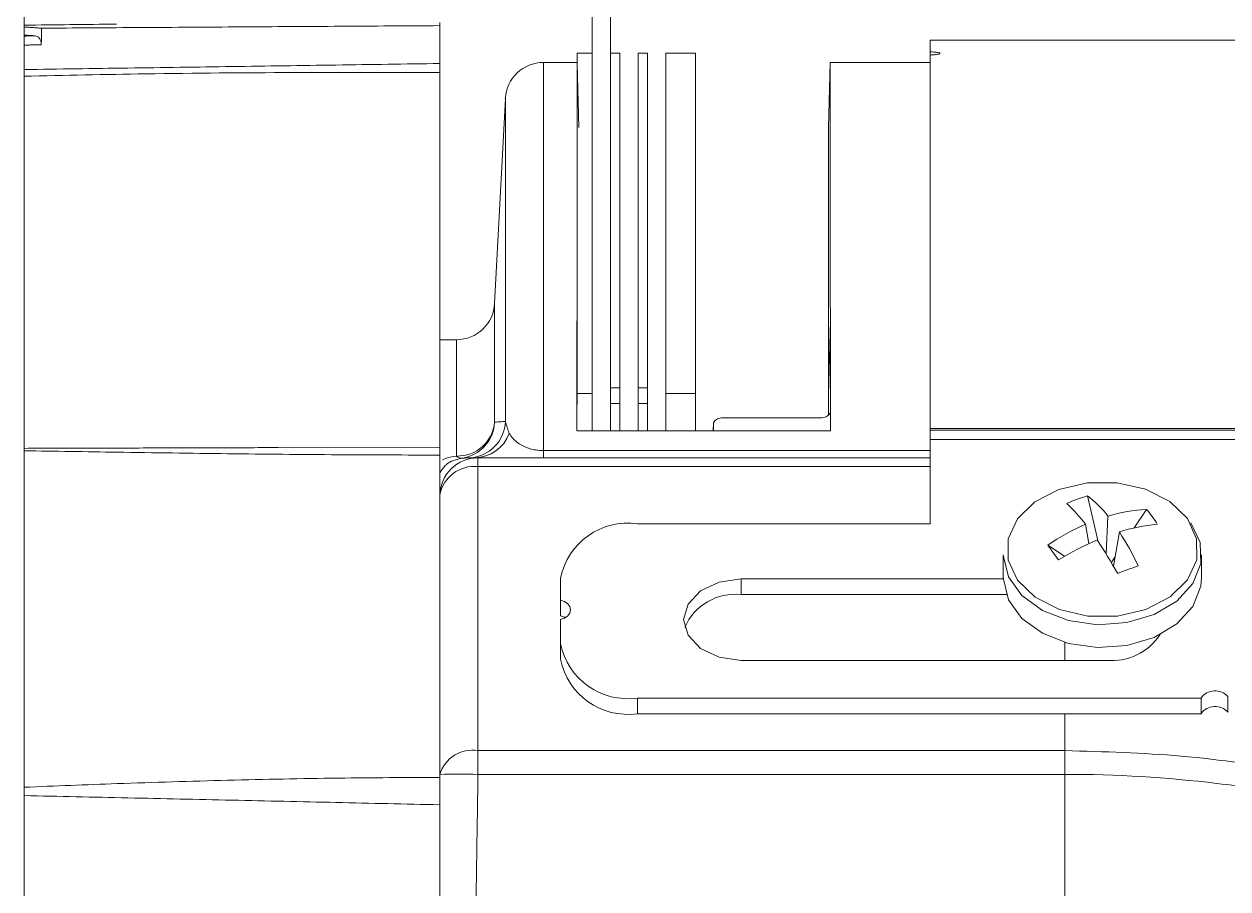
# Model space of a CAD drawing. Extents: x 11 to 120, y 2 to 94.
# Drawn here: x 20.089 to 22.043, y 42.528 to 43.932 of the extents above; entities that cross this region are included whole.
import ezdxf

# ---------------------------------------------------------------- set-up
doc = ezdxf.new("R2010")
doc.units = 0
doc.header["$MEASUREMENT"] = 0
doc.linetypes.add('SLD-Solid', pattern=[0])
doc.layers.add('OBJECT', color=7, linetype='CONTINUOUS')

msp = doc.modelspace()

# ---------------------------------------------------------------- linework, layer by layer
at = {"layer": 'OBJECT', "color": 7, "linetype": 'SLD-Solid', "lineweight": 15}
for p, q in [((20.0888, 48.6893), (20.0888, 39.7167)), ((21.011, 44.0343), (21.011, 43.8529)), ((21.041, 44.0343), (21.041, 43.8529)), ((20.7638, 43.9343), (20.7638, 43.9291)), ((20.7638, 43.9291), (20.7638, 43.8676)), ((22.1397, 43.9053), (21.5597, 43.9053)), ((21.5597, 43.9053), (21.5597, 43.8865)), ((21.011, 43.8843), (20.987, 43.8843)), ((20.987, 43.3321), (20.987, 43.8843)), ((21.0559, 43.8843), (21.041, 43.8843)), ((21.0559, 43.8843), (21.0559, 43.3411)), ((21.1008, 43.8843), (21.0859, 43.8843)), ((21.0859, 43.8843), (21.0859, 43.3411)), ((21.1008, 43.8843), (21.1008, 43.3411)), ((21.1788, 43.8843), (21.1308, 43.8843)), ((21.1308, 43.8843), (21.1308, 43.3321)), ((21.1788, 43.8843), (21.1788, 43.3321)), ((21.5597, 43.8814), (21.5597, 43.8865)), ((21.5597, 43.8814), (21.5597, 43.2752)), ((20.987, 43.8693), (20.9321, 43.8693)), ((20.9321, 43.8693), (20.9321, 43.2392)), ((20.9897, 43.7636), (20.987, 43.8674)), ((21.3975, 43.8692), (21.3947, 43.7636)), ((21.5597, 43.8693), (21.3975, 43.8693)), ((20.7638, 43.2365), (20.7638, 43.853)), ((21.011, 43.3321), (21.011, 43.8529)), ((21.041, 43.8529), (21.041, 43.3411)), ((20.8702, 43.8106), (20.8528, 43.4781)), ((20.8702, 43.2864), (20.8702, 43.8106)), ((21.3947, 43.7643), (21.3947, 43.3297)), ((20.8528, 43.4781), (20.8528, 43.2853)), ((21.3979, 43.4503), (21.3947, 43.3297)), ((20.7909, 43.4193), (20.7638, 43.4193)), ((20.7909, 43.2304), (20.7909, 43.4193)), ((20.987, 43.3321), (21.011, 43.3321)), ((20.987, 43.3321), (20.987, 43.3142)), ((21.011, 43.3321), (21.011, 43.2714)), ((21.041, 43.3411), (21.0559, 43.3411)), ((21.041, 43.3159), (21.041, 43.3411)), ((21.0559, 43.3411), (21.0559, 43.3159)), ((21.0859, 43.3411), (21.1008, 43.3411)), ((21.0859, 43.3159), (21.0859, 43.3411)), ((21.1008, 43.3411), (21.1008, 43.3159)), ((21.1788, 43.3321), (21.1308, 43.3321)), ((21.1308, 43.2714), (21.1308, 43.3321)), ((21.1788, 43.2714), (21.1788, 43.3321)), ((21.0559, 43.3159), (21.041, 43.3159)), ((21.041, 43.2714), (21.041, 43.3159)), ((21.0559, 43.2714), (21.0559, 43.3159)), ((21.1008, 43.3159), (21.0859, 43.3159)), ((21.0859, 43.2714), (21.0859, 43.3159)), ((21.1008, 43.2714), (21.1008, 43.3159)), ((22.1397, 43.2752), (21.5597, 43.2752)), ((21.5597, 43.2723), (21.5597, 43.2752)), ((20.9863, 43.2714), (21.3981, 43.2714)), ((22.1397, 43.2723), (21.5597, 43.2723)), ((21.5597, 43.2574), (21.5597, 43.2723)), ((21.5597, 43.2574), (21.5597, 43.1204)), ((22.1397, 43.2574), (21.5597, 43.2574)), ((20.7638, 43.2447), (20.5012, 43.2444)), ((20.9321, 43.2276), (20.9321, 43.2392)), ((20.9321, 43.2392), (21.5597, 43.2392)), ((20.7638, 42.7088), (20.7638, 43.2319)), ((20.8258, 43.2275), (20.8258, 43.2133)), ((20.8258, 43.2275), (21.5597, 43.2275)), ((21.5597, 43.2276), (20.9321, 43.2276)), ((20.8258, 43.2133), (20.8258, 42.7522)), ((21.5597, 43.2133), (20.8258, 43.2133)), ((21.8156, 43.1656), (21.8328, 43.0912)), ((21.9112, 43.1438), (21.8913, 43.1137)), ((21.5597, 43.1204), (21.0847, 43.1204)), ((21.8123, 43.1197), (21.8174, 43.0882)), ((21.8456, 43.0713), (21.8485, 43.1329)), ((21.8671, 43.1072), (21.8574, 43.0515)), ((21.7509, 43.0858), (21.778, 43.0677)), ((21.6787, 43.0703), (21.6787, 43.0333)), ((21.8599, 43.0662), (21.854, 43.0573)), ((22.0007, 43.0333), (22.0007, 43.0703)), ((20.9597, 43.032), (20.9597, 42.9966)), ((21.6787, 43.0309), (21.2532, 43.0309)), ((21.2532, 43.0055), (21.2532, 43.0309)), ((21.6836, 43.0055), (21.2532, 43.0055)), ((20.9597, 42.9966), (20.9597, 42.9712)), ((20.9597, 42.9648), (20.9597, 42.9259)), ((20.9597, 42.9005), (20.9597, 42.9259)), ((21.7788, 42.9279), (21.7788, 42.8987)), ((21.2532, 42.8987), (21.8462, 42.8987)), ((21.9998, 42.8375), (21.0847, 42.8375)), ((21.0847, 42.8375), (21.0847, 42.8121)), ((21.9998, 42.8375), (21.9998, 42.8121)), ((22.0434, 42.8144), (22.0434, 42.8399)), ((21.9998, 42.8121), (21.0847, 42.8121)), ((21.7788, 42.8121), (21.7788, 42.7522)), ((20.8258, 42.7137), (20.8258, 42.7522)), ((20.8258, 42.7522), (21.7788, 42.7522)), ((21.7788, 42.7137), (21.7788, 42.7522)), ((21.7788, 42.7137), (20.8258, 42.7137)), ((21.7788, 42.7137), (21.7788, 42.5039))]:
    msp.add_line(p, q, dxfattribs=at)
at = {"layer": 'OBJECT', "color": 7, "linetype": 'SLD-Solid', "lineweight": 15, "flags": 128}
for points in [[(21.9775, 43.1288), (21.949, 43.1564), (21.9097, 43.1765), (21.8636, 43.187), (21.8152, 43.187), (21.7691, 43.1763), (21.73, 43.1561), (21.7016, 43.1284), (21.6867, 43.0958), (21.6868, 43.0615), (21.7019, 43.0289), (21.7304, 43.0013), (21.7697, 42.9812), (21.8158, 42.9707), (21.8642, 42.9707), (21.9103, 42.9814), (21.9494, 43.0016), (21.9778, 43.0294), (21.9927, 43.062), (21.9926, 43.0962), (21.9775, 43.1288)], [(21.6787, 43.0703), (21.6788, 43.0675), (21.6871, 43.0341), (21.7089, 43.0039), (21.7424, 42.9796), (21.7846, 42.9633), (21.8316, 42.9566), (21.8794, 42.96), (21.9236, 42.9731), (21.9604, 42.9949), (21.9864, 43.0234), (21.9995, 43.0561), (21.9983, 43.09), (21.983, 43.1222), (21.983, 43.1222)], [(21.2532, 43.0309), (21.2174, 43.0259), (21.1871, 43.0116), (21.1668, 42.9901), (21.1597, 42.9648), (21.1668, 42.9395), (21.1871, 42.9181), (21.2174, 42.9037), (21.2532, 42.8987)], [(21.6787, 43.0333), (21.6788, 43.0305), (21.6871, 42.9971), (21.7089, 42.9669), (21.7424, 42.9426), (21.7846, 42.9263), (21.8316, 42.9196), (21.8794, 42.923), (21.9236, 42.9361), (21.9604, 42.9579), (21.9864, 42.9864), (21.9995, 43.0191), (22.0007, 43.0333)], [(20.9597, 42.9648), (20.9663, 42.9672), (20.9714, 42.9709), (20.9748, 42.9756), (20.9759, 42.9807), (20.9748, 42.9859), (20.9714, 42.9905), (20.9663, 42.9942), (20.9597, 42.9966)], [(20.9677, 42.968), (20.9663, 42.9688), (20.9597, 42.9712)]]:
    msp.add_lwpolyline(points, dxfattribs=at)
at = {"layer": 'OBJECT', "color": 7, "linetype": 'SLD-Solid', "lineweight": 15}
for centre, radius, start, end in [((20.7638, -6.7257), 50.66, 90.59378, 90.76344), ((20.9321, 43.8073), 0.062, 90, 177), ((20.7909, 43.4813), 0.062, 270, 357), ((20.7927, 43.2907), 0.0603, 268.2797, 354.8879), ((20.7909, 43.2883), 0.062, 279.0484, 357.2006), ((20.8083, 43.2891), 0.062, 275.1283, 357.4892), ((20.82, 43.2875), 0.0599, 270.5706, 340.0611), ((20.8258, 43.1655), 0.062, 90.0043, 178.8483), ((20.7995, 43.2399), 0.0128, 227.8809, 275.1675), ((20.8197, 43.1568), 0.0568, 83.8516, 169.9202), ((21.8753, 42.9477), 0.226, 105.3356, 114.4774), ((21.7002, 43.0166), 0.1885, 38.0849, 52.2527), ((21.6052, 42.9621), 0.2602, 37.277, 47.3008), ((21.926, 42.8748), 0.2694, 93.1354, 106.6989), ((21.7842, 43.0336), 0.1682, 30.8699, 40.9577), ((21.0691, 43.0099), 0.1116, 81.9505, 168.5782), ((21.9559, 42.7875), 0.362, 113.3807, 124.5148), ((21.9609, 42.8067), 0.3148, 95.9011, 107.3381), ((21.4751, 42.8531), 0.4672, 25.2284, 32.9517), ((22.251, 43.4297), 0.607, 214.5181, 217.3095), ((22.0036, 42.6822), 0.4467, 112.7479, 121.8018), ((21.2447, 42.7), 0.7064, 28.7735, 33.9164), ((23.3901, 38.8782), 4.4328, 109.6737, 110.1393), ((21.2431, 42.9173), 0.0887, 83.4616, 156.9255), ((21.0691, 42.948), 0.1116, 191.4218, 278.0495), ((21.8548, 42.9922), 0.0939, 264.7741, 326.6871), ((21.0691, 42.9226), 0.1116, 191.4218, 278.0495), ((22.0225, 42.8216), 0.0277, 41.1415, 145.0387), ((22.0225, 42.7962), 0.0277, 41.1415, 145.0387), ((20.817, 42.6974), 0.0556, 80.8363, 162.9669), ((20.7955, 41.7832), 0.931, 88.1341, 91.9491)]:
    msp.add_arc(centre, radius, start, end, dxfattribs=at)
for points in [[(20.1171, 43.925), (20.0888, 43.9269)], [(20.1168, 43.8982), (20.1171, 43.925)], [(20.1171, 43.925), (20.7638, 43.9291)], [(20.0888, 43.9138), (20.107, 43.9126)], [(20.0888, 43.9122), (20.107, 43.9126)], [(20.1168, 43.8982), (20.0888, 43.8974)], [(21.5759, 43.8841), (21.5759, 43.8839)], [(20.0888, 43.8578), (20.7638, 43.8676)], [(21.3947, 43.3297), (21.3947, 43.321)], [(21.3947, 43.321), (21.3947, 43.321)], [(21.3947, 43.321), (21.3947, 43.2967)], [(20.8702, 43.2864), (20.8764, 43.2671)], [(21.208, 43.2821), (21.2077, 43.2714)], [(21.2232, 43.2924), (21.3827, 43.2926)], [(20.0888, 43.2429), (20.501, 43.2441)], [(20.8206, 43.2276), (20.8138, 43.2274)], [(20.8206, 43.2276), (20.8258, 43.2275)], [(20.8258, 42.7137), (20.8206, 42.3784)], [(20.7638, 42.6643), (20.0888, 42.6792)]]:
    msp.add_open_spline(points, degree=1, dxfattribs=at)
for points, knots in [([(20.107, 43.9126), (20.1084, 43.9123), (20.111, 43.9117), (20.1141, 43.9083), (20.1161, 43.9043), (20.1168, 43.9007), (20.1168, 43.8986), (20.1168, 43.8982)], [0, 0, 0, 0, 0.308561, 0.551719, 0.748639, 0.946747, 1, 1, 1, 1]), ([(21.5597, 43.8865), (21.5622, 43.8864), (21.5671, 43.8862), (21.5725, 43.8855), (21.5755, 43.8848), (21.5758, 43.8843), (21.5759, 43.8841)], [0, 0, 0, 0, 0.26891, 0.537669, 0.807262, 1, 1, 1, 1]), ([(21.5759, 43.8839), (21.5755, 43.8836), (21.5746, 43.883), (21.57, 43.8822), (21.5647, 43.8816), (21.561, 43.8815), (21.5597, 43.8814)], [0, 0, 0, 0, 0.28744, 0.574979, 0.857991, 1, 1, 1, 1]), ([(20.7638, 43.8676), (20.7638, 43.8659), (20.7638, 43.8626), (20.7638, 43.8582), (20.7638, 43.8549), (20.7638, 43.8534), (20.7638, 43.8531), (20.7638, 43.853)], [0, 0, 0, 0, 0.227365, 0.454729, 0.682094, 0.90946, 1, 1, 1, 1]), ([(20.9863, 43.2714), (20.9864, 43.3224), (20.9865, 43.4248), (20.9867, 43.5542), (20.9868, 43.6648), (20.9869, 43.7518), (20.9869, 43.8159), (20.9869, 43.8547), (20.987, 43.8717), (20.987, 43.868), (20.987, 43.8674)], [0, 0, 0, 0, 0.136753, 0.274455, 0.415151, 0.556883, 0.693635, 0.831337, 0.972034, 1, 1, 1, 1]), ([(21.3975, 43.8692), (21.3975, 43.867), (21.3975, 43.8625), (21.3975, 43.8252), (21.3975, 43.7665), (21.3976, 43.685), (21.3977, 43.5819), (21.3978, 43.4944), (21.3979, 43.4503)], [0, 0, 0, 0, 0.166589, 0.336689, 0.500202, 0.664843, 0.831227, 1, 1, 1, 1]), ([(20.7638, 43.853), (20.6047, 43.8532), (20.3797, 43.8533), (20.1547, 43.8484), (20.0888, 43.847)], [0, 0, 0, 0, 0.707064, 1, 1, 1, 1]), ([(21.3979, 43.4503), (21.3979, 43.4382), (21.3979, 43.414), (21.398, 43.3758), (21.398, 43.329), (21.398, 43.2932), (21.3981, 43.2714)], [0, 0, 0, 0, 0.218765, 0.43753, 0.656295, 1, 1, 1, 1]), ([(21.398, 43.3028), (21.3977, 43.3013), (21.3972, 43.2986), (21.3936, 43.2954), (21.389, 43.2934), (21.3853, 43.2927), (21.3831, 43.2926), (21.3827, 43.2926)], [0, 0, 0, 0, 0.292379, 0.559791, 0.754515, 0.950186, 1, 1, 1, 1]), ([(21.398, 43.2714), (21.398, 43.2785), (21.398, 43.2891), (21.398, 43.2994), (21.398, 43.3028)], [0, 0, 0, 0, 0.674899, 1, 1, 1, 1]), ([(20.8528, 43.2853), (20.8544, 43.2854), (20.8592, 43.2858), (20.8658, 43.2862), (20.8702, 43.2864)], [0, 0, 0, 0, 0.33844, 1, 1, 1, 1]), ([(21.2232, 43.2924), (21.2217, 43.2923), (21.2187, 43.2921), (21.2146, 43.2908), (21.2112, 43.2887), (21.2086, 43.2858), (21.2082, 43.2834), (21.208, 43.2821)], [0, 0, 0, 0, 0.172258, 0.344036, 0.527769, 0.740234, 1, 1, 1, 1]), ([(21.208, 43.2714), (21.208, 43.2724), (21.208, 43.2755), (21.208, 43.279), (21.208, 43.2816), (21.208, 43.2821)], [0, 0, 0, 0, 0.28187, 0.850451, 1, 1, 1, 1]), ([(20.8764, 43.2671), (20.8801, 43.2619), (20.8851, 43.2549), (20.8994, 43.2462), (20.9102, 43.2418), (20.9225, 43.2397), (20.9285, 43.2392), (20.9316, 43.2392), (20.9321, 43.2392)], [0, 0, 0, 0, 0.476054, 0.640497, 0.854535, 0.926508, 0.987725, 1, 1, 1, 1]), ([(20.7638, 43.2319), (20.7089, 43.2321), (20.5941, 43.2323), (20.4194, 43.2341), (20.2493, 43.2365), (20.1392, 43.2382), (20.0888, 43.239)], [0, 0, 0, 0, 0.243996, 0.510267, 0.776015, 1, 1, 1, 1]), ([(20.7638, 43.2436), (20.7638, 43.2435), (20.7638, 43.2431), (20.7638, 43.2367), (20.7638, 43.2319)], [0, 0, 0, 0, 0.266679, 1, 1, 1, 1]), ([(20.8006, 43.2271), (20.7969, 43.2262), (20.7808, 43.2224), (20.7709, 43.2142), (20.766, 43.2065), (20.7638, 43.203)], [0, 0, 0, 0, 0.142492, 0.608092, 1, 1, 1, 1]), ([(20.7683, 43.2241), (20.7695, 43.2248), (20.7752, 43.2276), (20.784, 43.2291), (20.7909, 43.2304)], [0, 0, 0, 0, 0.217421, 1, 1, 1, 1]), ([(20.8138, 43.2274), (20.813, 43.2274), (20.8086, 43.2273), (20.8041, 43.2272), (20.8012, 43.2271), (20.8006, 43.2271)], [0, 0, 0, 0, 0.169099, 0.845499, 1, 1, 1, 1]), ([(20.9321, 43.2276), (20.9222, 43.2276), (20.9024, 43.2276), (20.8726, 43.2276), (20.841, 43.2276), (20.8283, 43.2276), (20.8206, 43.2276)], [0, 0, 0, 0, 0.167941, 0.334633, 0.594445, 1, 1, 1, 1]), ([(21.7788, 42.7522), (21.8419, 42.7504), (21.97, 42.7468), (22.1389, 42.7219), (22.2391, 42.6979), (22.2799, 42.6882)], [0, 0, 0, 0, 0.365475, 0.741466, 1, 1, 1, 1]), ([(20.0888, 42.6927), (20.1392, 42.6948), (20.2493, 42.6992), (20.4194, 42.7043), (20.5941, 42.708), (20.7089, 42.7085), (20.7638, 42.7088)], [0, 0, 0, 0, 0.223952, 0.489724, 0.755991, 1, 1, 1, 1]), ([(20.7638, 42.7088), (20.7638, 42.702), (20.7638, 42.6885), (20.7638, 42.6723), (20.7638, 42.6643)], [0, 0, 0, 0, 0.49976, 1, 1, 1, 1]), ([(22.277, 42.6535), (22.277, 42.6535), (22.2369, 42.6632), (22.1545, 42.6808), (21.9891, 42.7059), (21.8614, 42.7137), (21.7788, 42.7137), (21.7788, 42.7137)], [0, 0, 0, 0, 0.000005, 0.259099, 0.518181, 0.999995, 1, 1, 1, 1]), ([(20.7638, 42.4966), (20.7638, 42.5279), (20.7638, 42.5838), (20.7638, 42.6397), (20.7638, 42.6643)], [0, 0, 0, 0, 0.56, 1, 1, 1, 1])]:
    msp.add_open_spline(points, degree=3, knots=knots, dxfattribs=at)

doc.saveas('drawing.dxf')
